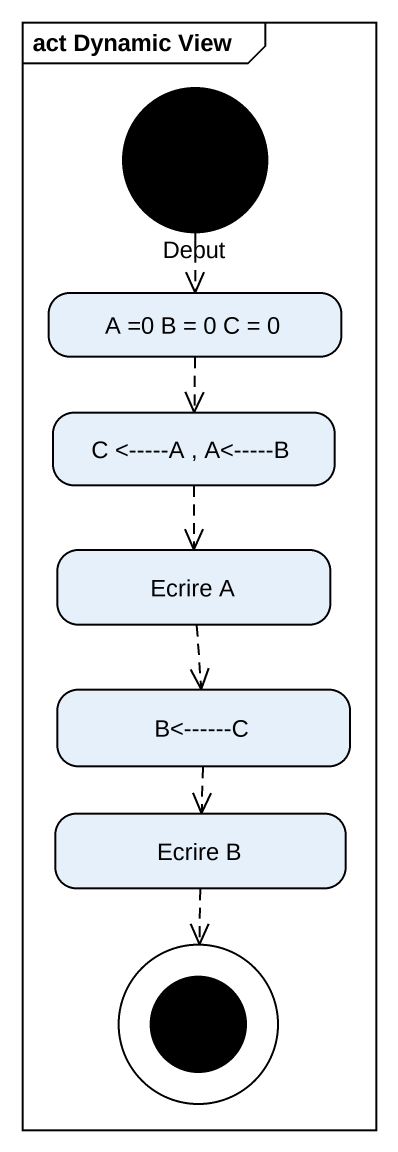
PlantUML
@startuml
mainframe act Dynamic View
hide empty description
state Debut <<start>>
state "A =0 B = 0 C = 0" as A_0_B_0_C_0
state "C <~--~---A , A<~--~---B" as C_A_A_B
state "Ecrire A" as Ecrire_A
state "B<~--~--~--C" as B_C
state "Ecrire B" as Ecrire_B
Debut -[dashed]-> A_0_B_0_C_0
A_0_B_0_C_0 -[dashed]-> C_A_A_B
C_A_A_B -[dashed]-> Ecrire_A
Ecrire_A -[dashed]-> B_C
B_C -[dashed]-> Ecrire_B
Ecrire_B -[dashed]-> [*]
@enduml
